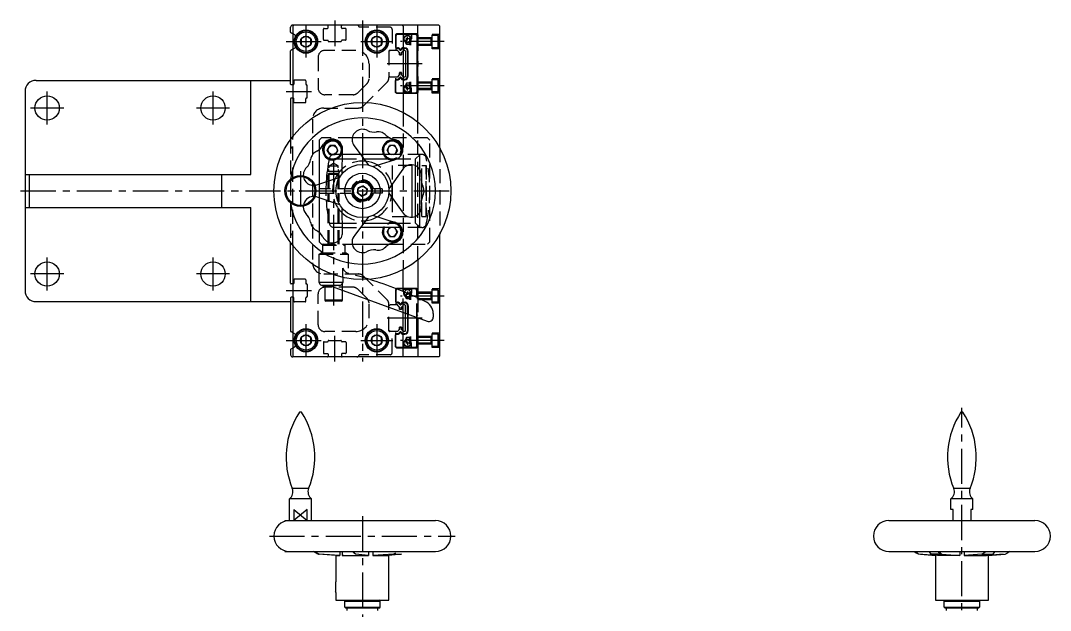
# Model space of a CAD drawing. Extents: x -2 to 500, y -8 to 573.
# Drawn here: x -2 to 463.5, y 306.4 to 572.9 of the extents above; entities that cross this region are included whole.
import ezdxf

# ---------------------------------------------------------------- set-up
doc = ezdxf.new("R2010")
doc.units = 0
doc.header["$LTSCALE"] = 0.5
doc.linetypes.add('CENTER', pattern=[50.8, 31.75, -6.35, 6.35, -6.35])
doc.linetypes.add('DASHED', pattern=[19.05, 12.7, -6.35])
for name, color, linetype in [('MSM_CENTER', 1, 'CENTER'), ('MSM_CONTINUOUS', 7, 'CONTINUOUS'), ('MSM_DASHED', 4, 'DASHED'), ('MSM_NARROW', 5, 'CONTINUOUS')]:
    doc.layers.add(name, color=color, linetype=linetype)

msp = doc.modelspace()

# ---------------------------------------------------------------- linework, layer by layer
at = {"layer": 'MSM_CENTER'}
for p, q in [((140, 572.93), (140, 561.43)), ((152.5, 572.93), (152.5, 418.93)), ((127, 570.68), (127, 556.18)), ((159, 570.68), (159, 556.18)), ((118, 563.43), (134.25, 563.43)), ((151.75, 563.43), (166.25, 563.43)), ((189.5, 563.43), (169.79, 563.43)), ((179.5, 553.43), (162.5, 553.43)), ((10, 525.93), (10, 540.93)), ((85, 525.93), (85, 540.93)), ((118, 540.93), (129.5, 540.93)), ((189.5, 543.43), (169.79, 543.43)), ((17.5, 533.43), (2.5, 533.43)), ((92.5, 533.43), (77.5, 533.43)), ((139.5, 510.52), (139.5, 444.13)), ((124.5, 504.93), (124.5, 486.93)), ((-2, 495.93), (194.5, 495.93)), ((10, 450.93), (10, 465.93)), ((85, 450.93), (85, 465.93)), ((17.5, 458.43), (2.5, 458.43)), ((92.5, 458.43), (77.5, 458.43)), ((118, 450.93), (129.5, 450.93)), ((189.5, 448.43), (169.79, 448.43)), ((179.5, 438.43), (162.5, 438.43)), ((127, 435.68), (127, 421.18)), ((159, 435.68), (159, 421.18)), ((118, 428.43), (134.25, 428.43)), ((140, 418.93), (140, 430.43)), ((151.75, 428.43), (166.25, 428.43)), ((189.5, 428.43), (169.79, 428.43)), ((423.49, 8), (423.49, 398)), ((152.5, 349), (152.5, 8)), ((110.5, 340), (194.5, 340))]:
    msp.add_line(p, q, dxfattribs=at)
at = {"layer": 'MSM_CONTINUOUS'}
for p, q in [((120, 567.64), (120, 569.93)), ((121.5, 570.93), (121, 570.93)), ((121.5, 570.93), (121, 570.43)), ((121, 570.43), (121, 520.21)), ((177.5, 570.93), (121.5, 570.93)), ((170.5, 570.93), (171, 570.43)), ((171, 570.43), (171, 531.39)), ((177.5, 527.15), (177.5, 570.93)), ((187, 570.93), (177.5, 570.93)), ((187.5, 570.43), (187, 570.93)), ((187.5, 515.29), (187.5, 570.43)), ((121, 566.89), (120.15, 567.38)), ((127, 565.93), (124.83, 564.68)), ((124.83, 564.68), (124.83, 562.18)), ((129.17, 564.68), (127, 565.93)), ((129.17, 562.18), (129.17, 564.68)), ((159, 565.93), (156.83, 564.68)), ((156.83, 564.68), (156.83, 562.18)), ((161.17, 564.68), (159, 565.93)), ((161.17, 562.18), (161.17, 564.68)), ((177, 566.93), (171, 566.93)), ((176.7, 566.73), (171, 566.73)), ((171.1, 566.68), (171, 566.68)), ((171.1, 564.73), (171.1, 566.68)), ((174.7, 566.48), (171.1, 566.48)), ((173.7, 564.73), (172.1, 564.73)), ((172.9, 563.93), (172.9, 565.53)), ((176.6, 566.68), (174.7, 566.68)), ((174.7, 566.68), (174.7, 564.73)), ((177.1, 566.18), (176.6, 566.68)), ((177.2, 566.23), (176.7, 566.73)), ((177.5, 566.43), (177, 566.93)), ((177.1, 566.18), (177.1, 540.68)), ((177.2, 566.23), (177.2, 540.63)), ((177.5, 566.43), (177.5, 559.23)), ((120, 544.23), (120, 559.21)), ((121, 559.96), (120.15, 559.47)), ((124.83, 562.18), (127, 560.93)), ((127, 560.93), (129.17, 562.18)), ((156.83, 562.18), (159, 560.93)), ((159, 560.93), (161.17, 562.18)), ((171.7, 559.43), (171, 559.43)), ((171.01, 560.66), (171.63, 560.66)), ((171.01, 560.66), (171.01, 560.36)), ((171.01, 560.36), (171.63, 560.36)), ((171.63, 560.36), (171.63, 560.66)), ((172, 559.13), (171.7, 559.43)), ((172, 559.13), (172, 547.73)), ((172.93, 559.06), (172.93, 547.8)), ((172.93, 559.06), (173.23, 559.06)), ((173.23, 547.8), (173.23, 559.06)), ((177.25, 558.83), (177.5, 559.23)), ((177.25, 558.83), (177.25, 548.03)), ((177.5, 554.63), (177.25, 555.03)), ((177.5, 554.63), (177.5, 552.23)), ((173.23, 553.43), (172.93, 553.43)), ((177.5, 552.23), (177.25, 551.83)), ((5, 545.93), (120.02, 545.93)), ((102, 503.43), (102, 545.93)), ((171.7, 547.43), (171, 547.43)), ((171.01, 546.5), (171.63, 546.5)), ((171.01, 546.2), (171.01, 546.5)), ((171.01, 546.2), (171.63, 546.2)), ((171.63, 546.5), (171.63, 546.2)), ((172, 547.73), (171.7, 547.43)), ((172.93, 547.8), (173.23, 547.8)), ((177.25, 548.03), (177.5, 547.63)), ((177.5, 547.63), (177.5, 540.43)), ((0, 540.93), (0, 450.93)), ((121, 543.93), (120.3, 543.93)), ((171.1, 540.18), (171, 540.18)), ((176.7, 540.13), (171, 540.13)), ((171.1, 542.13), (171.1, 540.18)), ((174.7, 540.38), (171.1, 540.38)), ((173.7, 542.13), (172.1, 542.13)), ((172.9, 541.33), (172.9, 542.93)), ((174.7, 540.18), (174.7, 542.13)), ((176.6, 540.18), (174.7, 540.18)), ((177.1, 540.68), (176.6, 540.18)), ((177.2, 540.63), (176.7, 540.13)), ((177.5, 540.43), (177, 539.93)), ((120, 537.63), (120, 519.25)), ((121, 537.93), (120.3, 537.93)), ((177, 539.93), (171, 539.93)), ((165.01, 519.93), (147.91, 519.93)), ((133, 514.66), (133, 499.04)), ((136.64, 514.43), (137.82, 516.47)), ((137.82, 512.39), (136.64, 514.43)), ((140.18, 516.47), (137.82, 516.47)), ((137.82, 512.39), (139.18, 512.39)), ((170.23, 512.43), (139.59, 512.43)), ((141.36, 514.43), (140.18, 516.47)), ((141.36, 514.43), (140.2, 512.43)), ((143.41, 503.77), (143.52, 514.08)), ((148.75, 516.34), (155.24, 507.61)), ((163.64, 514.43), (164.82, 516.47)), ((164.8, 512.43), (163.64, 514.43)), ((167.18, 516.47), (164.82, 516.47)), ((168.36, 514.43), (167.18, 516.47)), ((168.36, 514.43), (167.2, 512.43)), ((137.54, 510.43), (143.48, 510.43)), ((153.15, 510.43), (168.01, 510.43)), ((157.15, 506.99), (166.99, 510.07)), ((175, 484.43), (175, 507.43)), ((0, 503.43), (102, 503.43)), ((1.83, 503.43), (1.83, 488.43)), ((88.98, 488.43), (88.98, 503.43)), ((170.76, 505.8), (164.46, 496.93)), ((176.55, 484.59), (176.55, 507.25)), ((178.45, 486.26), (178.45, 505.67)), ((131.92, 498.67), (142.24, 502.15)), ((150.57, 499.72), (150.42, 500.03)), ((152.81, 498.26), (150.63, 497.36)), ((151.19, 499.97), (151.08, 500.3)), ((152.81, 498.26), (154.68, 496.83)), ((166, 499.1), (166, 492.76)), ((179.3, 492.26), (179.3, 499.78)), ((150.32, 495.03), (150.63, 497.36)), ((150.32, 495.03), (152.19, 493.59)), ((152.19, 493.59), (154.37, 494.49)), ((154.68, 496.83), (154.37, 494.49)), ((164.46, 494.93), (170.43, 486.52)), ((142.24, 489.71), (132.46, 493)), ((133, 492.82), (133, 477.13)), ((0, 488.43), (102, 488.43)), ((102, 445.93), (102, 488.43)), ((143.53, 477.21), (143.41, 488.09)), ((155.24, 484.25), (149.09, 475.96)), ((167.53, 481.61), (157.15, 484.86)), ((137.54, 481.43), (143.48, 481.43)), ((153.15, 481.43), (167.85, 481.43)), ((143.51, 479.43), (139.59, 479.43)), ((170.22, 479.43), (151.66, 479.43)), ((163.64, 477.43), (164.8, 479.43)), ((164.82, 475.39), (163.64, 477.43)), ((164.82, 475.39), (167.18, 475.39)), ((168.36, 477.43), (167.18, 475.39)), ((168.36, 477.43), (167.2, 479.43)), ((187.5, 421.43), (187.5, 476.56)), ((120, 454.23), (120, 472.61)), ((121, 471.55), (121, 421.43)), ((147.95, 471.93), (164.94, 471.93)), ((133, 454.57), (133, 461)), ((177.5, 464.7), (177.5, 447.59)), ((143.65, 457.15), (143.65, 454.57)), ((171, 450.44), (171, 460.46)), ((121, 453.93), (120.3, 453.93)), ((143.65, 454.57), (133, 454.57)), ((133.97, 453.31), (141.86, 453.31)), ((138.03, 452.99), (135.4, 452.99)), ((135.5, 453.31), (135.5, 446.63)), ((137.14, 453.31), (181.82, 437.05)), ((143.5, 446.63), (143.5, 454.07)), ((177, 451.93), (171, 451.93)), ((176.7, 451.73), (171, 451.73)), ((171.1, 451.68), (171, 451.68)), ((171.1, 450.4), (171.1, 451.68)), ((174.7, 451.68), (174.7, 449.73)), ((176.6, 451.68), (174.7, 451.68)), ((177.1, 451.18), (176.6, 451.68)), ((177.2, 451.23), (176.7, 451.73)), ((177.5, 451.43), (177, 451.93)), ((120, 447.63), (120, 432.64)), ((121, 447.93), (120.3, 447.93)), ((174.7, 451.48), (171.1, 451.48)), ((173.7, 449.73), (172.1, 449.73)), ((172.9, 450.53), (172.9, 448.93)), ((177.1, 447.78), (177.1, 451.18)), ((177.2, 447.73), (177.2, 451.23)), ((5, 445.93), (120, 445.93)), ((143.5, 446.63), (135.5, 446.63)), ((143, 446.13), (136, 446.13)), ((171, 421.43), (171, 440.98)), ((172, 432.73), (172, 440.62)), ((172.93, 440.28), (172.93, 432.8)), ((173.23, 438.43), (172.93, 438.43)), ((173.23, 432.8), (173.23, 440.17)), ((177.1, 425.68), (177.1, 438.76)), ((177.2, 425.63), (177.2, 438.73)), ((177.25, 433.03), (177.25, 438.71)), ((177.5, 438.62), (177.5, 420.93)), ((184.5, 440.51), (184.5, 438.93)), ((177.5, 437.23), (177.25, 436.83)), ((177.25, 433.03), (177.5, 432.63)), ((121, 431.89), (120.15, 432.38)), ((127, 430.93), (124.83, 429.68)), ((124.83, 429.68), (124.83, 427.18)), ((129.17, 429.68), (127, 430.93)), ((129.17, 427.18), (129.17, 429.68)), ((159, 430.93), (156.83, 429.68)), ((156.83, 429.68), (156.83, 427.18)), ((161.17, 429.68), (159, 430.93)), ((161.17, 427.18), (161.17, 429.68)), ((171.7, 432.43), (171, 432.43)), ((171.01, 431.5), (171.63, 431.5)), ((171.01, 431.2), (171.01, 431.5)), ((171.01, 431.2), (171.63, 431.2)), ((171.63, 431.5), (171.63, 431.2)), ((172, 432.73), (171.7, 432.43)), ((172.93, 432.8), (173.23, 432.8)), ((120, 424.21), (120, 421.93)), ((121, 424.96), (120.15, 424.47)), ((124.83, 427.18), (127, 425.93)), ((127, 425.93), (129.17, 427.18)), ((156.83, 427.18), (159, 425.93)), ((159, 425.93), (161.17, 427.18)), ((171.1, 425.18), (171, 425.18)), ((176.7, 425.13), (171, 425.13)), ((177, 424.93), (171, 424.93)), ((171.1, 427.13), (171.1, 425.18)), ((174.7, 425.38), (171.1, 425.38)), ((173.7, 427.13), (172.1, 427.13)), ((172.9, 427.93), (172.9, 426.33)), ((174.7, 425.18), (174.7, 427.13)), ((176.6, 425.18), (174.7, 425.18)), ((177.1, 425.68), (176.6, 425.18)), ((177.2, 425.63), (176.7, 425.13)), ((177.5, 425.43), (177, 424.93)), ((121, 421.43), (121.5, 420.93)), ((187, 420.93), (121, 420.93)), ((171, 421.43), (170.5, 420.93)), ((187.5, 421.43), (187, 420.93)), ((187.5, 421.43), (187, 420.93)), ((124.91, 396), (124.09, 396)), ((423.9, 396), (423.07, 396)), ((128.19, 361.53), (120.81, 361.53)), ((427.18, 361.53), (419.8, 361.53)), ((129.5, 356.79), (119.5, 356.79)), ((119.5, 347), (119.5, 356.79)), ((129.5, 347), (129.5, 356.79)), ((418.49, 352), (418.49, 356.79)), ((428.49, 356.79), (418.49, 356.79)), ((428.49, 352), (428.49, 356.79)), ((121.5, 352), (121.5, 347)), ((127.5, 347), (127.5, 352)), ((419.49, 352), (418.49, 352)), ((419.49, 347), (419.49, 352)), ((428.49, 352), (427.49, 352)), ((427.49, 352), (427.49, 347)), ((117.5, 347), (117.5, 346.71)), ((117.5, 347), (185.5, 347)), ((390.49, 347), (456.49, 347)), ((117.5, 333.29), (117.5, 333)), ((117.5, 333), (185.5, 333)), ((131.92, 332.31), (130.61, 333)), ((131.92, 333), (131.92, 332.31)), ((132.9, 331.82), (131.92, 332.31)), ((140.5, 331.14), (132.66, 331.82)), ((132.66, 331.82), (132.9, 331.82)), ((142.24, 331.14), (132.9, 331.82)), ((140.5, 331.14), (140.5, 319.49)), ((140.5, 331.14), (142.24, 331.14)), ((142.24, 333), (142.24, 331.14)), ((143.41, 333), (143.41, 331.14)), ((143.52, 331.82), (143.41, 331.14)), ((143.41, 331.14), (155.24, 331.14)), ((143.52, 331.82), (143.53, 332.31)), ((148.75, 333), (148.75, 332.31)), ((149.37, 331.82), (148.75, 332.31)), ((155.24, 331.14), (149.37, 331.82)), ((155.24, 333), (155.24, 331.14)), ((157.15, 333), (157.15, 331.14)), ((166.55, 331.82), (157.15, 331.14)), ((157.15, 331.14), (164.46, 331.14)), ((170.17, 331.82), (164.46, 331.14)), ((164.5, 311), (164.5, 331.14)), ((167.53, 332.31), (166.55, 331.82)), ((166.55, 331.82), (170.17, 331.82)), ((390.49, 333), (456.49, 333)), ((401.89, 333), (403.07, 332.31)), ((403.07, 333), (403.07, 332.31)), ((403.9, 331.82), (403.07, 332.31)), ((411.81, 331.14), (403.9, 331.82)), ((404.78, 331.75), (411.49, 331.14)), ((408.55, 333), (409.17, 332.31)), ((409.17, 332.31), (409.48, 331.82)), ((412.42, 331.14), (409.48, 331.82)), ((414.45, 331.82), (409.48, 331.82)), ((411.81, 331.14), (411.49, 331.14)), ((411.49, 331.14), (411.49, 311)), ((411.81, 331.28), (411.81, 331.14)), ((422.49, 331.14), (412.42, 331.14)), ((412.97, 332.72), (413.62, 332.31)), ((413.62, 333), (413.62, 332.31)), ((413.62, 332.31), (414.45, 331.82)), ((414.45, 331.82), (422.49, 331.14)), ((422.49, 333), (422.49, 331.14)), ((424.49, 333), (424.49, 331.14)), ((432.52, 331.82), (424.49, 331.14)), ((424.49, 331.14), (434.55, 331.14)), ((433.36, 332.31), (432.52, 331.82)), ((432.52, 331.82), (437.5, 331.82)), ((433.36, 333), (433.36, 332.31)), ((434.01, 332.72), (433.36, 332.31)), ((434.55, 331.14), (437.5, 331.82)), ((435.17, 331.14), (443.08, 331.82)), ((435.17, 331.28), (435.17, 331.14)), ((435.17, 331.14), (435.49, 331.14)), ((442.19, 331.75), (435.49, 331.14)), ((435.49, 311), (435.49, 331.14)), ((437.8, 332.31), (437.5, 331.82)), ((438.43, 333), (437.8, 332.31)), ((443.08, 331.82), (443.9, 332.31)), ((443.9, 333), (443.9, 332.31)), ((445.09, 333), (443.9, 332.31)), ((140.51, 319.42), (140.3, 319.06)), ((140.3, 319.06), (140.3, 314.95)), ((140.51, 314.58), (140.3, 314.95)), ((140.5, 314.5), (140.5, 311)), ((140.5, 311), (164.5, 311)), ((144.5, 310.5), (145, 311)), ((144.5, 310.5), (160.5, 310.5)), ((144.5, 307.9), (144.5, 310.5)), ((144.5, 307.9), (160.5, 307.9)), ((144.5, 307.9), (145, 307.4)), ((160, 307.4), (145, 307.4)), ((145.5, 307.4), (145.5, 306.4)), ((159.5, 306.4), (159.5, 307.4)), ((160.5, 310.5), (160, 311)), ((160.5, 310.5), (160, 311)), ((160, 307.4), (160.5, 307.9)), ((160.5, 307.9), (160.5, 310.5)), ((411.49, 311), (435.49, 311)), ((415.49, 310.5), (415.99, 311)), ((415.49, 310.5), (431.49, 310.5)), ((415.49, 307.9), (415.49, 310.5)), ((415.49, 307.9), (431.49, 307.9)), ((415.49, 307.9), (415.99, 307.4)), ((430.99, 307.4), (415.99, 307.4)), ((416.49, 306.4), (416.49, 307.4)), ((430.49, 306.4), (430.49, 307.4)), ((431.49, 310.5), (430.99, 311)), ((431.49, 307.9), (430.99, 307.4)), ((431.49, 310.5), (431.49, 307.9))]:
    msp.add_line(p, q, dxfattribs=at)
for centre, radius in [((127, 563.43), 5.25), ((127, 563.43), 5), ((159, 563.43), 5.25), ((159, 563.43), 5), ((127, 563.43), 4.4), ((127, 563.43), 2.5), ((159, 563.43), 4.4), ((159, 563.43), 2.5), ((172.9, 564.73), 1.5), ((172.9, 542.13), 1.5), ((10, 533.43), 5.5), ((85, 533.43), 5.5), ((152.5, 495.93), 40), ((139, 514.43), 2.04), ((152.5, 495.93), 12), ((124.5, 495.93), 7), ((152.5, 495.93), 8), ((124.5, 495.93), 6.5), ((152.5, 495.93), 4.25), ((152.5, 495.93), 4), ((124.5, 495.93), 0.415), ((152.5, 495.93), 2.04), ((10, 458.43), 5.5), ((85, 458.43), 5.5), ((127, 428.43), 5.25), ((127, 428.43), 5), ((159, 428.43), 5.25), ((159, 428.43), 5), ((127, 428.43), 4.4), ((127, 428.43), 2.5), ((159, 428.43), 4.4), ((159, 428.43), 2.5), ((172.9, 427.13), 1.5)]:
    msp.add_circle(centre, radius, dxfattribs=at)
for centre, radius, start, end in [((121, 569.93), 1, 90, 180), ((120.3, 567.64), 0.3, 180, 240), ((172.9, 564.73), 1.8, 180, 0), ((120.3, 559.21), 0.3, 120, 180), ((171.01, 559.36), 1.3, 90, 90.2346), ((171.01, 559.36), 1, 90, 90.3049), ((171.63, 559.06), 1.6, 0.0008, 89.9992), ((171.63, 559.06), 1.3, 0, 90), ((5, 540.93), 5, 90, 180), ((171.01, 547.5), 1, 269.6951, 270), ((171.01, 547.5), 1.3, 269.7654, 270), ((171.63, 547.8), 1.6, 270.0008, 359.9992), ((171.63, 547.8), 1.3, 270, 0), ((120.3, 544.23), 0.3, 180, 270), ((172.9, 542.13), 1.8, 0, 180), ((120.3, 537.63), 0.3, 90, 180), ((152.5, 495.93), 33, 189.2441, 170.7559), ((152.52, 519.11), 4.69, 61.0772, 187.519), ((157.8, 529.29), 6.78, 243.6368, 278.9144), ((159.59, 517.25), 5.39, 70.1982, 97.8377), ((159.37, 517.42), 5.31, 43.2648, 67.3944), ((128.51, 520.05), 7.02, 299.0224, 335.2423), ((139, 514.43), 4.5, 333.6122, 250.3739), ((139, 514.43), 4.25, 331.9275, 249.9237), ((138.89, 514.68), 4.68, 352.6289, 148.7806), ((139, 514.43), 4, 330, 249.43), ((153.9, 519.72), 6.16, 191.476, 213.2445), ((166, 514.43), 4.5, 333.6122, 206.3878), ((166, 514.43), 4.25, 331.9275, 208.0725), ((166, 514.43), 4, 330, 210), ((168.03, 526.2), 7.02, 227.0224, 263.2423), ((166.13, 514.67), 4.68, 280.6289, 76.7806), ((134.41, 509.25), 5.39, 142.1982, 169.8377), ((134.18, 509.1), 5.31, 115.2648, 139.3944), ((139.59, 510.43), 2, 90, 167.5131), ((166, 514.43), 2.04, 281.6408, 258.3592), ((122.41, 511.28), 6.78, 315.6368, 350.9144), ((205.06, 495.93), 69.06, 167.5131, 176.5456), ((152.5, 495.93), 13.5, 60.5561, 83.1895), ((174.55, 503.07), 4.69, 349.0772, 115.519), ((130.46, 503.11), 4.69, 133.0772, 259.519), ((152.5, 495.93), 13.5, 132.2712, 155.2939), ((175.56, 501.94), 6.16, 119.476, 141.2445), ((130.31, 504.62), 6.16, 263.476, 285.2445), ((152.5, 495.93), 4.6, 116.9483, 107.9483), ((152.5, 495.93), 13.5, 348.1727, 11.1326), ((185.87, 501.2), 6.78, 171.6368, 206.9144), ((174.97, 495.78), 5.39, 358.1982, 25.8377), ((130.46, 488.78), 4.68, 64.6289, 220.7806), ((186.09, 490.52), 7.02, 155.0224, 191.2423), ((175.06, 496.03), 5.31, 331.2648, 355.3944), ((205.06, 495.93), 69.06, 183.4544, 192.4869), ((152.5, 495.93), 13.5, 204.3241, 227.4383), ((174.54, 488.76), 4.68, 208.6289, 4.7806), ((122.15, 480.56), 7.02, 11.0224, 47.2423), ((152.5, 495.93), 13.5, 276.1727, 299.8273), ((134.31, 482.58), 5.31, 187.2648, 211.3944), ((134.24, 482.84), 5.39, 214.1982, 241.8377), ((139.59, 481.43), 2, 192.4869, 270), ((166.11, 477.16), 4.69, 277.0772, 43.519), ((165.35, 475.85), 6.16, 47.476, 69.2445), ((128.6, 472.05), 6.78, 27.6368, 62.9144), ((138.86, 477.18), 4.69, 205.0772, 331.519), ((137.38, 477.5), 6.16, 335.476, 357.2445), ((152.49, 472.75), 4.68, 136.6289, 292.7806), ((166, 477.43), 4.5, 153.6122, 26.3878), ((166, 477.43), 4.25, 151.9275, 28.0725), ((166, 477.43), 4, 150, 30), ((166, 477.43), 2.04, 101.6408, 78.3592), ((159.3, 474.51), 5.39, 286.1982, 313.8377), ((167.82, 465.82), 6.78, 99.6368, 134.9144), ((157.73, 462.31), 7.02, 83.0224, 119.2423), ((159.57, 474.5), 5.31, 259.2648, 283.3944), ((120.3, 454.23), 0.3, 180, 270), ((134.3, 454.57), 1.3, 180, 255.4299), ((139.5, 474.57), 21.97, 255.4299, 259.2448), ((139.5, 474.57), 21.39, 263.6799, 276.3209), ((141.65, 456.15), 2.85, 274.14, 302.5928), ((142.63, 454.61), 1.03, 303.0029, 356.8656), ((102.05, 284.17), 180, 64.1431, 72.717), ((5, 450.93), 5, 180, 270), ((120.3, 447.63), 0.3, 90, 180), ((172.9, 449.73), 1.5, 333.489, 160.1742), ((172.9, 449.73), 1.8, 333.959, 0), ((136, 446.63), 0.5, 180, 270), ((143, 446.63), 0.5, 270, 360), ((178.5, 440.51), 6, 0, 70), ((182.5, 438.93), 2, 250, 0), ((120.3, 432.64), 0.3, 180, 240), ((171.01, 432.5), 1, 269.6951, 270), ((171.01, 432.5), 1.3, 269.7654, 270), ((172.9, 427.13), 1.8, 0, 180), ((171.63, 432.8), 1.3, 270, 0), ((171.63, 432.8), 1.6, 270.0008, 359.9992), ((120.3, 424.21), 0.3, 120, 180), ((121, 421.93), 1, 180, 270), ((155, 375.67), 37, 146.6714, 202.4708), ((94, 375.67), 37, 337.5292, 33.3286), ((453.99, 375.67), 37, 146.6714, 202.4708), ((392.99, 375.67), 37, 337.5292, 33.3286), ((117.11, 360), 4, 306.6383, 22.4708), ((131.89, 360), 4, 157.5292, 233.3617), ((416.1, 360), 4, 306.6383, 22.4708), ((430.87, 360), 4, 157.5292, 233.3617), ((119.5, 340), 7, 90, 270), ((185.5, 340), 7, 270, 90), ((390.49, 340), 7, 90, 270), ((456.49, 340), 7, 270, 90), ((226.12, 508.64), 200, 241.4254, 242.1391), ((142.21, 332.33), 1.32, 359.1756, 30.4726), ((150.52, 334.57), 2.87, 213.1964, 232.0119), ((413.94, 334.09), 1.68, 220.462, 234.7696), ((433.04, 334.09), 1.68, 305.2304, 319.538)]:
    msp.add_arc(centre, radius, start, end, dxfattribs=at)
at = {"layer": 'MSM_DASHED'}
for p, q in [((134.9, 564.33), (134.9, 569.13)), ((135.2, 569.43), (136.7, 569.43)), ((137, 569.73), (137, 570.63)), ((143, 569.73), (143, 570.63)), ((144.8, 569.43), (143.3, 569.43)), ((145.1, 564.33), (145.1, 569.13)), ((165, 569.93), (151, 569.93)), ((166, 568.93), (166, 559.43)), ((122.67, 565.93), (121, 566.89)), ((135.2, 564.03), (136.7, 564.03)), ((137.3, 563.43), (142.7, 563.43)), ((144.8, 564.03), (143.3, 564.03)), ((168, 566.93), (167.5, 566.43)), ((167.5, 566.43), (167.5, 560.93)), ((168.1, 566.73), (167.6, 566.23)), ((168.1, 566.68), (167.6, 566.18)), ((167.6, 566.23), (167.6, 559.43)), ((171, 566.93), (168, 566.93)), ((171, 566.73), (168.1, 566.73)), ((171, 566.68), (168.1, 566.68)), ((169.3, 566.73), (169.3, 566.68)), ((170.1, 566.73), (170.1, 566.68)), ((172.5, 564.66), (171.79, 563.43)), ((172.5, 562.2), (171.79, 563.43)), ((183.53, 564.66), (172.5, 564.66)), ((172.5, 562.2), (172.5, 564.66)), ((174, 564.93), (173.53, 564.66)), ((174, 561.93), (174, 564.93)), ((184, 564.93), (174, 564.93)), ((174, 564.66), (174.27, 564.93)), ((174.27, 564.93), (174.27, 561.93)), ((184, 565.18), (177.5, 565.18)), ((184, 564.93), (183.53, 564.66)), ((183.53, 561.93), (183.53, 564.93)), ((187.5, 566.68), (184, 566.68)), ((184, 560.18), (184, 566.68)), ((186.7, 566.18), (184, 566.18)), ((186.7, 560.68), (186.7, 566.18)), ((186.7, 566.18), (187, 565.88)), ((187, 560.98), (187, 565.88)), ((122.67, 560.93), (121, 559.96)), ((149.5, 559.43), (135.5, 559.43)), ((165, 559.43), (164.5, 558.93)), ((164.5, 559.13), (164.5, 547.17)), ((168.44, 559.43), (164.8, 559.43)), ((167.5, 560.93), (167.6, 560.71)), ((167.6, 560.66), (168.39, 560.66)), ((167.6, 560.36), (168.39, 560.36)), ((168.39, 560.66), (168.39, 560.36)), ((168.65, 559.06), (168.44, 559.43)), ((169.52, 560.01), (169.26, 559.86)), ((169.26, 559.86), (169.35, 559.7)), ((169.61, 559.85), (169.35, 559.7)), ((169.52, 560.01), (169.61, 559.85)), ((169.61, 559.85), (169.62, 559.84)), ((169.61, 559.85), (169.61, 559.85)), ((169.62, 559.84), (169.61, 559.85)), ((169.88, 560.01), (169.79, 559.85)), ((169.79, 559.85), (170.05, 559.7)), ((169.79, 559.85), (169.79, 559.85)), ((169.88, 560.01), (170.14, 559.86)), ((170.05, 559.7), (170.14, 559.86)), ((170.96, 559.43), (170.75, 559.06)), ((171, 559.43), (170.96, 559.43)), ((183.53, 562.2), (172.5, 562.2)), ((174, 561.93), (173.53, 562.2)), ((174.27, 561.93), (174, 562.2)), ((184, 561.93), (174, 561.93)), ((184, 561.68), (177.5, 561.68)), ((184, 561.93), (183.53, 562.2)), ((186.7, 560.68), (184, 560.68)), ((187.5, 560.18), (184, 560.18)), ((187, 560.98), (186.7, 560.68)), ((132.5, 556.43), (132.5, 542.43)), ((169.2, 557.43), (169.2, 558.54)), ((169.2, 558.46), (169.25, 558.44)), ((170.2, 557.43), (169.2, 557.43)), ((169.25, 558.44), (169.25, 557.48)), ((169.25, 557.48), (170.15, 557.48)), ((170.2, 558.46), (170.15, 558.44)), ((170.15, 557.48), (170.15, 558.44)), ((170.2, 558.54), (170.2, 557.43)), ((155.5, 553.43), (155.5, 546.66)), ((170.2, 549.43), (169.2, 549.43)), ((169.2, 549.43), (169.2, 548.32)), ((169.25, 549.38), (170.15, 549.38)), ((169.25, 548.42), (169.25, 549.38)), ((170.15, 549.38), (170.15, 548.42)), ((170.2, 548.32), (170.2, 549.43)), ((121.5, 545.73), (121.5, 544.23)), ((126.6, 546.03), (121.8, 546.03)), ((126.9, 545.73), (126.9, 544.23)), ((152.88, 534.31), (163.62, 545.05)), ((165, 547.43), (164.5, 547.93)), ((168.44, 547.43), (165, 547.43)), ((167.5, 545.93), (167.6, 546.15)), ((167.5, 540.43), (167.5, 545.93)), ((167.6, 540.63), (167.6, 547.43)), ((167.6, 546.5), (168.39, 546.5)), ((167.6, 546.2), (168.39, 546.2)), ((168.39, 546.2), (168.39, 546.5)), ((168.65, 547.8), (168.44, 547.43)), ((169.2, 548.39), (169.25, 548.42)), ((169.26, 547), (169.35, 547.16)), ((169.52, 546.85), (169.26, 547)), ((169.61, 547.01), (169.35, 547.16)), ((169.52, 546.85), (169.61, 547)), ((169.61, 547), (169.62, 547.01)), ((169.61, 547.01), (169.61, 547)), ((169.62, 547.01), (169.61, 547.01)), ((169.79, 547.01), (170.05, 547.16)), ((169.88, 546.85), (169.79, 547.01)), ((169.79, 547.01), (169.79, 547.01)), ((169.88, 546.85), (170.14, 547)), ((170.05, 547.16), (170.14, 547)), ((170.2, 548.39), (170.15, 548.42)), ((170.96, 547.43), (170.75, 547.8)), ((171, 547.43), (170.96, 547.43)), ((172.5, 544.66), (171.79, 543.43)), ((183.53, 544.66), (172.5, 544.66)), ((172.5, 542.2), (172.5, 544.66)), ((174, 544.93), (173.53, 544.66)), ((174, 541.93), (174, 544.93)), ((184, 544.93), (174, 544.93)), ((174, 544.66), (174.27, 544.93)), ((174.27, 544.93), (174.27, 541.93)), ((184, 545.18), (177.5, 545.18)), ((184, 544.93), (183.53, 544.66)), ((183.53, 541.93), (183.53, 544.93)), ((187.5, 546.68), (184, 546.68)), ((184, 540.18), (184, 546.68)), ((186.7, 546.18), (184, 546.18)), ((186.7, 540.68), (186.7, 546.18)), ((186.7, 546.18), (187, 545.88)), ((187, 540.98), (187, 545.88)), ((121.2, 543.93), (121, 543.93)), ((127.5, 538.23), (127.5, 543.63)), ((154.62, 544.53), (150.39, 540.31)), ((168, 539.93), (167.5, 540.43)), ((168.1, 540.18), (167.6, 540.68)), ((168.1, 540.13), (167.6, 540.63)), ((171, 540.18), (168.1, 540.18)), ((171, 540.13), (168.1, 540.13)), ((169.3, 540.13), (169.3, 540.18)), ((170.1, 540.13), (170.1, 540.18)), ((172.5, 542.2), (171.79, 543.43)), ((183.53, 542.2), (172.5, 542.2)), ((174, 541.93), (173.53, 542.2)), ((174.27, 541.93), (174, 542.2)), ((184, 541.93), (174, 541.93)), ((184, 541.68), (177.5, 541.68)), ((184, 541.93), (183.53, 542.2)), ((186.7, 540.68), (184, 540.68)), ((187.5, 540.18), (184, 540.18)), ((187, 540.98), (186.7, 540.68)), ((121.2, 537.93), (121, 537.93)), ((121.5, 536.13), (121.5, 537.63)), ((126.6, 535.83), (121.8, 535.83)), ((126.9, 536.13), (126.9, 537.63)), ((148.27, 539.43), (135.5, 539.43)), ((171, 539.93), (168, 539.93)), ((135, 533.43), (150.76, 533.43)), ((171, 531.39), (171, 460.46)), ((130, 528.43), (130, 463.43)), ((177.5, 464.7), (177.5, 527.15)), ((120, 519.25), (120, 472.61)), ((121, 471.55), (121, 520.21)), ((133, 518.93), (134, 519.93)), ((133, 518.93), (133, 514.66)), ((147.91, 519.93), (134, 519.93)), ((182, 519.93), (165.01, 519.93)), ((182, 519.93), (183, 518.93)), ((183, 472.93), (183, 518.93)), ((139.18, 512.39), (140.18, 512.39)), ((179.41, 512.43), (139.59, 512.43)), ((140.2, 512.43), (140.18, 512.39)), ((178.45, 512.33), (176.55, 510.43)), ((178.45, 505.67), (178.45, 512.33)), ((187.5, 515.29), (187.5, 476.56)), ((137.43, 507.33), (139.5, 508.52)), ((141.57, 507.33), (139.5, 508.52)), ((143.48, 510.43), (153.15, 510.43)), ((166, 507.43), (166, 499.1)), ((175, 507.43), (166, 507.43)), ((168.01, 510.43), (176.55, 510.43)), ((176.55, 507.25), (176.55, 510.43)), ((179.3, 507.43), (181.33, 507.43)), ((179.3, 499.78), (179.3, 507.43)), ((181.25, 484.43), (181.25, 507.43)), ((181.33, 507.43), (181.33, 484.43)), ((137, 504.93), (137.43, 505.68)), ((137, 504.93), (142, 504.93)), ((137, 496.93), (137, 504.93)), ((137, 496.93), (137, 504.93)), ((137.43, 503.93), (137, 503.49)), ((137, 503.49), (142, 503.49)), ((137.43, 496.93), (137.43, 507.33)), ((137.43, 507.33), (141.57, 507.33)), ((137.43, 503.93), (141.57, 503.93)), ((141.57, 496.93), (141.57, 507.33)), ((142, 504.93), (141.57, 505.68)), ((141.57, 503.93), (142, 503.49)), ((142, 496.93), (142, 504.93)), ((142, 496.93), (142, 504.93)), ((133, 499.04), (133, 492.82)), ((147.6, 496.93), (133, 496.93)), ((133, 494.93), (147.6, 494.93)), ((137, 471.93), (137, 494.93)), ((137.43, 471.93), (137.43, 494.93)), ((141.57, 471.93), (141.57, 494.93)), ((142, 471.93), (142, 494.93)), ((161.42, 496.93), (157.4, 496.93)), ((161.42, 494.93), (157.4, 494.93)), ((158.2, 494.93), (158.2, 496.93)), ((161.42, 496.93), (161.42, 494.93)), ((166, 492.76), (166, 484.43)), ((179.3, 484.43), (179.3, 492.26)), ((166, 484.43), (175, 484.43)), ((176.55, 481.43), (176.55, 484.59)), ((178.45, 479.53), (178.45, 486.26)), ((179.3, 484.43), (181.33, 484.43)), ((143.48, 481.43), (153.15, 481.43)), ((167.85, 481.43), (176.55, 481.43)), ((176.55, 481.43), (178.45, 479.53)), ((133, 477.13), (133, 472.93)), ((143.51, 479.43), (151.66, 479.43)), ((179.41, 479.43), (170.22, 479.43)), ((134, 471.93), (133, 472.93)), ((134, 471.93), (147.95, 471.93)), ((135, 471.93), (134.5, 471.43)), ((134.5, 471.43), (144.5, 471.43)), ((134.5, 471.43), (134.5, 467.93)), ((144, 471.93), (144.5, 471.43)), ((144.5, 471.43), (144.5, 467.93)), ((164.94, 471.93), (182, 471.93)), ((183, 472.93), (182, 471.93)), ((133, 467.43), (133.87, 467.93)), ((133, 467.43), (146, 467.43)), ((133, 461), (133, 467.43)), ((133.87, 467.93), (145.13, 467.93)), ((145.13, 467.93), (146, 467.43)), ((146, 467.43), (146, 458.73)), ((143.65, 457.15), (143.65, 461.07)), ((135, 458.43), (150.76, 458.43)), ((152.88, 457.55), (163.62, 446.81)), ((121.2, 453.93), (121, 453.93)), ((121.5, 455.73), (121.5, 454.23)), ((126.6, 456.03), (121.8, 456.03)), ((126.9, 455.73), (126.9, 454.23)), ((127.5, 453.63), (127.5, 448.23)), ((148.27, 452.43), (135.5, 452.43)), ((154.62, 447.32), (150.39, 451.55)), ((168, 451.93), (167.5, 451.43)), ((168.1, 451.73), (167.6, 451.23)), ((168.1, 451.68), (167.6, 451.18)), ((171, 451.93), (168, 451.93)), ((171, 451.73), (168.1, 451.73)), ((171, 451.68), (168.1, 451.68)), ((169.3, 451.73), (169.3, 451.68)), ((170.1, 451.73), (170.1, 451.68)), ((187.5, 451.68), (184, 451.68)), ((184, 445.18), (184, 451.68)), ((121.2, 447.93), (121, 447.93)), ((121.5, 446.13), (121.5, 447.63)), ((126.9, 446.13), (126.9, 447.63)), ((132.5, 435.43), (132.5, 449.43)), ((167.5, 451.43), (167.5, 445.93)), ((167.6, 451.23), (167.6, 444.43)), ((171, 440.95), (171, 450.44)), ((171.1, 450.4), (171.1, 449.73)), ((172.5, 449.66), (171.79, 448.43)), ((172.5, 447.2), (171.79, 448.43)), ((183.53, 449.66), (172.5, 449.66)), ((172.5, 447.2), (172.5, 449.66)), ((183.53, 447.2), (172.5, 447.2)), ((174, 449.93), (173.53, 449.66)), ((174, 446.93), (173.53, 447.2)), ((174, 446.93), (174, 449.93)), ((184, 449.93), (174, 449.93)), ((174, 449.66), (174.27, 449.93)), ((174.27, 446.93), (174, 447.2)), ((184, 446.93), (174, 446.93)), ((174.27, 449.93), (174.27, 446.93)), ((177.1, 438.76), (177.1, 447.78)), ((177.2, 438.73), (177.2, 447.73)), ((184, 450.18), (177.5, 450.18)), ((177.5, 447.59), (177.5, 438.62)), ((184, 449.93), (183.53, 449.66)), ((183.53, 446.93), (183.53, 449.93)), ((184, 446.93), (183.53, 447.2)), ((186.7, 451.18), (184, 451.18)), ((186.7, 445.68), (186.7, 451.18)), ((186.7, 451.18), (187, 450.88)), ((187, 445.98), (187, 450.88)), ((126.6, 445.83), (121.8, 445.83)), ((155.5, 438.43), (155.5, 445.2)), ((164.5, 432.73), (164.5, 444.68)), ((165, 444.43), (164.5, 443.93)), ((168.44, 444.43), (165, 444.43)), ((167.5, 445.93), (167.6, 445.71)), ((167.6, 445.66), (168.39, 445.66)), ((167.6, 445.36), (168.39, 445.36)), ((168.39, 445.66), (168.39, 445.36)), ((168.65, 444.06), (168.44, 444.43)), ((169.2, 442.43), (169.2, 443.54)), ((169.2, 443.46), (169.25, 443.44)), ((170.2, 442.43), (169.2, 442.43)), ((169.25, 443.44), (169.25, 442.48)), ((169.25, 442.48), (170.15, 442.48)), ((169.52, 445.01), (169.26, 444.86)), ((169.26, 444.86), (169.35, 444.7)), ((169.61, 444.85), (169.35, 444.7)), ((169.52, 445.01), (169.61, 444.85)), ((169.61, 444.85), (169.62, 444.84)), ((169.61, 444.85), (169.61, 444.85)), ((169.62, 444.84), (169.61, 444.85)), ((169.88, 445.01), (169.79, 444.85)), ((169.79, 444.85), (170.05, 444.7)), ((169.79, 444.85), (169.79, 444.85)), ((169.88, 445.01), (170.14, 444.86)), ((170.05, 444.7), (170.14, 444.86)), ((170.2, 443.46), (170.15, 443.44)), ((170.15, 442.48), (170.15, 443.44)), ((170.2, 443.54), (170.2, 442.43)), ((170.96, 444.43), (170.75, 444.06)), ((171.7, 444.43), (170.96, 444.43)), ((171.01, 445.66), (171.63, 445.66)), ((171.01, 445.66), (171.01, 445.36)), ((171.01, 445.36), (171.63, 445.36)), ((171.63, 445.36), (171.63, 445.66)), ((172, 444.13), (171.7, 444.43)), ((172, 440.62), (172, 444.13)), ((172.93, 444.06), (173.23, 444.06)), ((172.93, 440.28), (172.93, 444.06)), ((173.23, 444.06), (173.23, 440.17)), ((177.25, 443.83), (177.5, 444.23)), ((177.25, 438.71), (177.25, 443.83)), ((184, 446.68), (177.5, 446.68)), ((186.7, 445.68), (184, 445.68)), ((187.5, 445.18), (184, 445.18)), ((187, 445.98), (186.7, 445.68)), ((177.5, 439.63), (177.25, 440.03)), ((165, 432.43), (164.5, 432.93)), ((170.2, 434.43), (169.2, 434.43)), ((169.2, 434.43), (169.2, 433.32)), ((169.2, 433.39), (169.25, 433.42)), ((169.25, 434.38), (170.15, 434.38)), ((169.25, 433.42), (169.25, 434.38)), ((170.15, 434.38), (170.15, 433.42)), ((170.2, 433.39), (170.15, 433.42)), ((170.2, 433.32), (170.2, 434.43)), ((122.67, 430.93), (121, 431.89)), ((149.5, 432.43), (135.5, 432.43)), ((137.3, 428.43), (142.7, 428.43)), ((168.44, 432.43), (164.8, 432.43)), ((166, 422.93), (166, 432.43)), ((167.5, 430.93), (167.6, 431.15)), ((167.5, 425.43), (167.5, 430.93)), ((167.6, 425.63), (167.6, 432.43)), ((167.6, 431.5), (168.39, 431.5)), ((167.6, 431.2), (168.39, 431.2)), ((168.39, 431.2), (168.39, 431.5)), ((168.65, 432.8), (168.44, 432.43)), ((169.26, 432), (169.35, 432.16)), ((169.52, 431.85), (169.26, 432)), ((169.61, 432.01), (169.35, 432.16)), ((169.52, 431.85), (169.61, 432)), ((169.61, 432), (169.62, 432.01)), ((169.61, 432.01), (169.61, 432)), ((169.62, 432.01), (169.61, 432.01)), ((169.79, 432.01), (170.05, 432.16)), ((169.88, 431.85), (169.79, 432.01)), ((169.79, 432.01), (169.79, 432.01)), ((169.88, 431.85), (170.14, 432)), ((170.05, 432.16), (170.14, 432)), ((170.96, 432.43), (170.75, 432.8)), ((171, 432.43), (170.96, 432.43)), ((172.5, 429.66), (171.79, 428.43)), ((172.5, 427.2), (171.79, 428.43)), ((183.53, 429.66), (172.5, 429.66)), ((172.5, 427.2), (172.5, 429.66)), ((174, 429.93), (173.53, 429.66)), ((174, 426.93), (174, 429.93)), ((184, 429.93), (174, 429.93)), ((174, 429.66), (174.27, 429.93)), ((174.27, 429.93), (174.27, 426.93)), ((184, 430.18), (177.5, 430.18)), ((184, 429.93), (183.53, 429.66)), ((183.53, 426.93), (183.53, 429.93)), ((187.5, 431.68), (184, 431.68)), ((184, 425.18), (184, 431.68)), ((186.7, 431.18), (184, 431.18)), ((186.7, 425.68), (186.7, 431.18)), ((186.7, 431.18), (187, 430.88)), ((187, 425.98), (187, 430.88)), ((122.67, 425.93), (121, 424.96)), ((134.9, 427.53), (134.9, 422.73)), ((135.2, 427.83), (136.7, 427.83)), ((144.8, 427.83), (143.3, 427.83)), ((145.1, 427.53), (145.1, 422.73)), ((168, 424.93), (167.5, 425.43)), ((168.1, 425.18), (167.6, 425.68)), ((168.1, 425.13), (167.6, 425.63)), ((171, 424.93), (168, 424.93)), ((171, 425.18), (168.1, 425.18)), ((171, 425.13), (168.1, 425.13)), ((169.3, 425.13), (169.3, 425.18)), ((170.1, 425.13), (170.1, 425.18)), ((183.53, 427.2), (172.5, 427.2)), ((174, 426.93), (173.53, 427.2)), ((174.27, 426.93), (174, 427.2)), ((184, 426.93), (174, 426.93)), ((184, 426.68), (177.5, 426.68)), ((184, 426.93), (183.53, 427.2)), ((186.7, 425.68), (184, 425.68)), ((187.5, 425.18), (184, 425.18)), ((187, 425.98), (186.7, 425.68)), ((135.2, 422.43), (136.7, 422.43)), ((137, 422.13), (137, 421.23)), ((143, 422.13), (143, 421.23)), ((144.8, 422.43), (143.3, 422.43)), ((165, 421.93), (151, 421.93)), ((140.56, 319.5), (140.51, 319.42)), ((140.56, 314.5), (140.51, 314.58))]:
    msp.add_line(p, q, dxfattribs=at)
for centre, radius, start, end in [((135.2, 569.13), 0.3, 90, 180), ((136.7, 570.63), 0.3, 0, 90), ((136.7, 569.73), 0.3, 270, 0), ((143.3, 570.63), 0.3, 90, 180), ((143.3, 569.73), 0.3, 180, 270), ((144.8, 569.13), 0.3, 0, 90), ((150, 569.93), 1, 0, 90), ((165, 568.93), 1, 0, 90), ((135.2, 564.33), 0.3, 180, 270), ((136.7, 563.73), 0.3, 0, 90), ((137.3, 563.73), 0.3, 180, 270), ((142.7, 563.73), 0.3, 270, 0), ((143.3, 563.73), 0.3, 90, 180), ((144.8, 564.33), 0.3, 270, 0), ((135.5, 556.43), 3, 90, 180), ((149.5, 553.43), 6, 0, 90), ((164.8, 559.13), 0.3, 90, 180), ((168.39, 559.36), 1.3, 30, 90), ((168.39, 559.36), 1, 30, 90), ((169.79, 559.72), 1.32, 210, 243.402), ((169.7, 559.9), 0.4, 210, 330), ((171.01, 559.36), 1.3, 90.2346, 150), ((171.01, 559.36), 1, 90.3049, 150), ((169.61, 559.72), 1.32, 296.598, 330), ((121.8, 545.73), 0.3, 90, 180), ((126.6, 545.73), 0.3, 0, 90), ((152.5, 546.66), 3, 315, 0), ((161.5, 547.17), 3, 315, 0), ((168.39, 547.5), 1, 270, 330), ((168.39, 547.5), 1.3, 270, 330), ((169.79, 547.14), 1.32, 116.598, 150), ((169.7, 546.96), 0.4, 30, 150), ((171.01, 547.5), 1.3, 210, 269.7654), ((171.01, 547.5), 1, 210, 269.6951), ((169.61, 547.14), 1.32, 30, 63.402), ((121.2, 544.23), 0.3, 270, 0), ((127.2, 544.23), 0.3, 180, 270), ((127.2, 543.63), 0.3, 0, 90), ((135.5, 542.43), 3, 180, 270), ((148.27, 542.43), 3, 270, 315), ((121.2, 537.63), 0.3, 0, 90), ((121.8, 536.13), 0.3, 180, 270), ((126.6, 536.13), 0.3, 270, 0), ((127.2, 537.63), 0.3, 90, 180), ((127.2, 538.23), 0.3, 270, 0), ((135, 528.43), 5, 90, 180), ((150.76, 536.43), 3, 270, 315), ((119.7, 514.63), 1.3, 0, 76.6576), ((139, 514.43), 4.5, 250.3739, 333.6122), ((139, 514.43), 4.25, 249.9237, 331.9275), ((139, 514.43), 4, 249.43, 330), ((166, 514.43), 4.5, 206.3878, 333.6122), ((166, 514.43), 4.25, 208.0725, 331.9275), ((166, 514.43), 4, 210, 330), ((178.67, 512.14), 0.289, 93.3093, 138.7511), ((179.41, 510.43), 2, 12.4869, 90), ((152.5, 495.93), 13.5, 83.1895, 132.2712), ((152.5, 495.93), 13.5, 11.1326, 60.5561), ((113.94, 495.93), 69.06, 347.5131, 12.4869), ((205.06, 495.93), 69.06, 176.5456, 183.4544), ((152.5, 495.93), 13.5, 155.2939, 204.3241), ((152.5, 495.93), 5, 11.537, 168.463), ((152.5, 495.93), 5, 191.537, 348.463), ((152.5, 495.93), 13.5, 299.8273, 348.1727), ((152.5, 495.93), 13.5, 227.4383, 276.1727), ((166, 477.43), 4.5, 26.3878, 153.6122), ((166, 477.43), 4.25, 28.0725, 151.9275), ((166, 477.43), 4, 30, 150), ((178.67, 479.72), 0.289, 221.2489, 266.6907), ((179.41, 481.43), 2, 270, 347.5131), ((119.7, 477.23), 1.3, 283.3424, 0), ((135, 463.43), 5, 180, 270), ((147.4, 462.47), 4, 200.5, 250), ((102.05, 284.17), 180, 72.717, 75.8569), ((150.76, 455.43), 3, 45, 90), ((121.2, 454.23), 0.3, 270, 0), ((121.8, 455.73), 0.3, 90, 180), ((126.6, 455.73), 0.3, 0, 90), ((127.2, 454.23), 0.3, 180, 270), ((127.2, 453.63), 0.3, 0, 90), ((135.5, 449.43), 3, 90, 180), ((148.27, 449.43), 3, 45, 90), ((121.2, 447.63), 0.3, 0, 90), ((127.2, 447.63), 0.3, 90, 180), ((127.2, 448.23), 0.3, 270, 0), ((152.5, 445.2), 3, 0, 45), ((172.9, 449.73), 1.8, 180, 333.959), ((172.9, 449.73), 1.5, 160.1742, 333.489), ((121.8, 446.13), 0.3, 180, 270), ((126.6, 446.13), 0.3, 270, 0), ((161.5, 444.68), 3, 0, 45), ((168.39, 444.36), 1.3, 30, 90), ((168.39, 444.36), 1, 30, 90), ((169.79, 444.72), 1.32, 210, 243.402), ((169.7, 444.9), 0.4, 210, 330), ((171.01, 444.36), 1.3, 90, 150), ((171.01, 444.36), 1, 90, 150), ((169.61, 444.72), 1.32, 296.598, 330), ((171.63, 444.06), 1.6, 0.0008, 89.9992), ((171.63, 444.06), 1.3, 0, 90), ((149.5, 438.43), 6, 270, 0), ((135.5, 435.43), 3, 180, 270), ((169.79, 432.14), 1.32, 116.598, 150), ((169.61, 432.14), 1.32, 30, 63.402), ((137.3, 428.13), 0.3, 90, 180), ((142.7, 428.13), 0.3, 0, 90), ((164.8, 432.73), 0.3, 180, 270), ((168.39, 432.5), 1, 270, 330), ((168.39, 432.5), 1.3, 270, 330), ((169.7, 431.96), 0.4, 30, 150), ((171.01, 432.5), 1.3, 210, 269.7654), ((171.01, 432.5), 1, 210, 269.6951), ((135.2, 427.53), 0.3, 90, 180), ((136.7, 428.13), 0.3, 270, 0), ((143.3, 428.13), 0.3, 180, 270), ((144.8, 427.53), 0.3, 0, 90), ((135.2, 422.73), 0.3, 180, 270), ((136.7, 422.13), 0.3, 0, 90), ((136.7, 421.23), 0.3, 270, 0), ((143.3, 422.13), 0.3, 90, 180), ((143.3, 421.23), 0.3, 180, 270), ((144.8, 422.73), 0.3, 270, 0), ((150, 421.93), 1, 270, 0), ((165, 422.93), 1, 270, 0)]:
    msp.add_arc(centre, radius, start, end, dxfattribs=at)
at = {"layer": 'MSM_NARROW'}
for p, q in [((127.5, 352), (121.5, 347)), ((121.5, 352), (127.5, 347))]:
    msp.add_line(p, q, dxfattribs=at)

doc.saveas('drawing.dxf')
